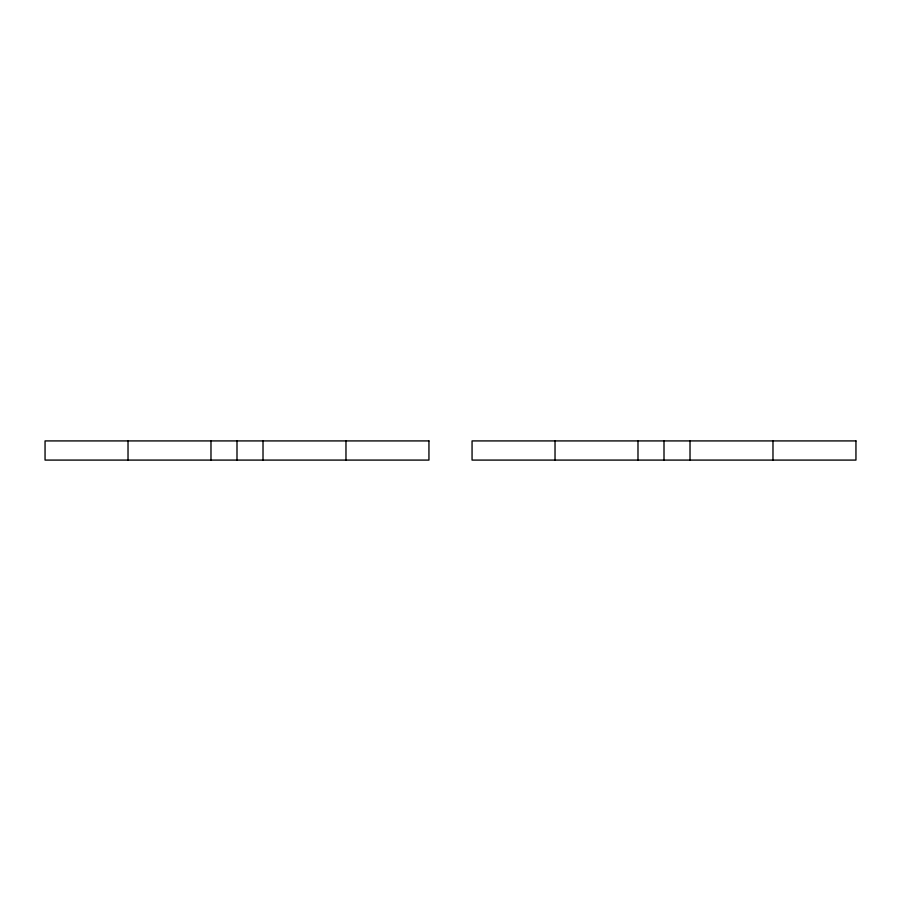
<?xml version="1.0" encoding="UTF-8"?>
<svg xmlns="http://www.w3.org/2000/svg" width="901" height="901" viewBox="0 0 901 901"><rect width="100%" height="100%" fill="white"/><g stroke="black" fill="none" stroke-linecap="round" stroke-linejoin="round"><path stroke-width="1.35" d="M772.979 440.916L772.979 460.084M690.02 440.916L690.02 460.084M664.003 440.916L664.003 460.084M637.987 440.916L637.987 460.084M555.027 440.916L555.027 460.084M345.973 440.916L345.973 460.084M263.013 440.916L263.013 460.084M236.997 440.916L236.997 460.084M210.98 440.916L210.98 460.084M128.021 440.916L128.021 460.084M428.944 440.916L45.05 440.916L45.05 460.084L428.944 460.084L428.944 440.916M855.95 440.916L472.056 440.916L472.056 460.084L855.95 460.084L855.95 440.916"/></g></svg>
